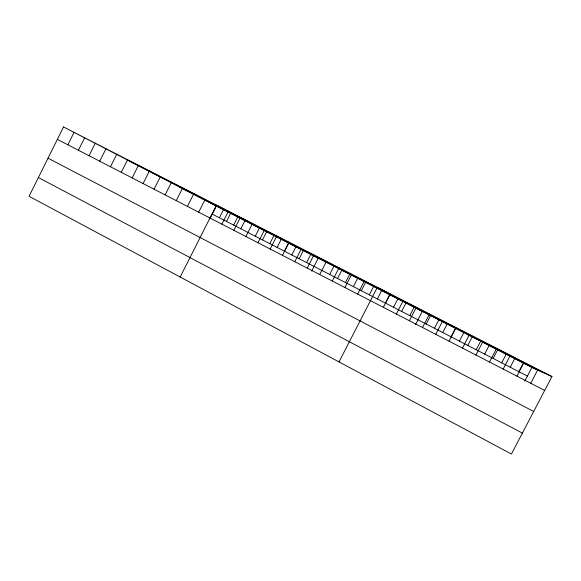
<?xml version="1.0" encoding="UTF-8"?>
<svg xmlns="http://www.w3.org/2000/svg" width="581" height="581" viewBox="0 0 581 581"><rect width="100%" height="100%" fill="white"/><g stroke="black" fill="none" stroke-linecap="round" stroke-linejoin="round"><path stroke-width="0.87" d="M63.547 126.956L29.05 196.291L511.433 454.044L551.95 376.539L63.547 126.956L216.357 206.073L531.956 367.432L551.95 376.539M67.868 144.8L74.078 132.33M78.428 150.239L84.659 137.741M89.053 155.715L95.306 143.187M99.736 161.22L106.018 148.656M110.484 166.754L116.781 154.161M121.284 172.325L127.609 159.695M132.156 177.917L138.503 165.258M143.086 183.552L149.455 170.858M154.074 189.21L160.472 176.486M165.127 194.911L171.548 182.143M176.246 200.634L182.688 187.837M187.431 206.393L193.894 193.567M198.673 212.188L205.166 199.327M180.161 277.035L216.502 205.122L318.243 258.167L311.648 271.08M209.981 218.688L216.357 206.073M219.386 217.766L223.467 209.705M221.877 224.143L228.427 211.208M226.51 221.426L230.599 213.35M233.656 225.101L237.752 217.011M233.845 230.308L240.418 217.338M240.832 228.783L244.935 220.686M245.886 236.511L252.481 223.503M255.255 236.198L259.387 228.072M258 242.756L264.624 229.713M262.51 239.924L266.65 231.783M269.787 243.664L273.934 235.508M270.187 249.031L276.839 235.951M277.093 247.419L281.255 239.249M284.429 251.188L288.597 243.003M282.453 255.35L289.127 242.233M291.793 254.972L295.969 246.772M294.792 261.711L301.495 248.552M299.179 258.77L303.369 250.556M306.594 262.583L310.791 254.355M307.211 268.102L313.943 254.914M319.703 274.544L326.464 261.312M329.681 274.443L333.915 266.178M332.274 281.015L339.064 267.747M337.554 278.488L341.795 270.209M345.455 282.548L349.704 274.254M344.925 287.537L351.745 274.232M353.386 286.629L357.649 278.314M357.656 294.095L364.498 280.746M361.353 290.718L365.623 282.388M369.342 294.828L373.627 286.484M339.013 361.919L377.338 287.312L422.336 311.387L415.509 324.605M377.374 298.954L381.666 290.594M385.428 303.093L389.735 294.72M383.358 307.334L390.258 293.913M393.519 307.247L397.84 298.859M396.329 314.016L403.265 300.559M401.638 311.423L405.966 303.021M409.794 315.614L414.137 307.189M409.387 320.748L416.352 307.247M422.525 327.517L429.519 313.972M426.2 324.045L430.565 315.592M434.45 328.287L438.829 319.819M435.75 334.329L442.773 320.748M442.737 332.543L447.123 324.06M451.052 336.813L455.453 328.316M449.062 341.185L456.114 327.568M459.404 341.105L463.82 332.593M462.454 348.084L469.542 334.424M467.792 345.419L472.215 336.886M476.209 349.74L480.647 341.2M475.941 355.035L483.051 341.33M484.663 354.083L489.108 345.528M489.507 362.021L496.653 348.28M493.153 358.448L497.612 349.871M501.672 362.827L506.145 354.236M503.168 369.058L510.343 355.281M510.227 367.228L514.715 358.615M518.826 371.637L523.321 363.016M516.916 376.139L524.12 362.319M524.796 381.158L531.956 367.432M530.751 383.271L537.991 369.407M129.469 161.082L543.104 372.515M179.333 186.9L536.641 369.567M212.29 214.12L527.446 376.074M57.359 139.389L544.68 390.447M48.005 158.192L533.692 411.471M38.375 177.539L522.384 433.092"/></g></svg>
